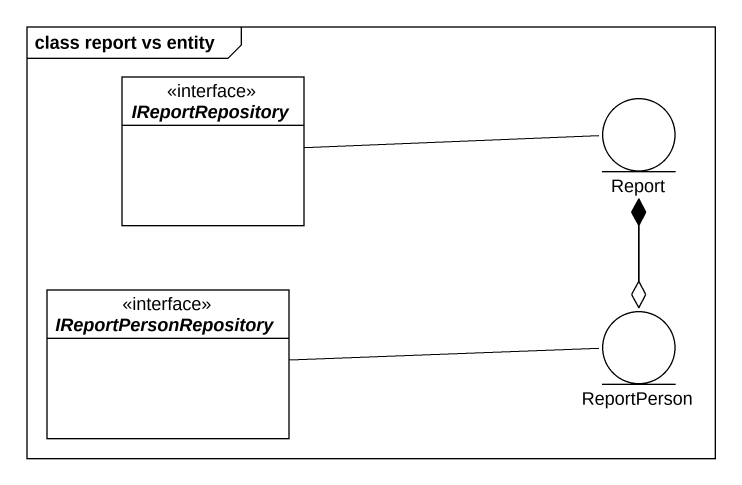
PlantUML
@startuml
mainframe class report vs entity
allowmixing
hide circle
hide empty members
interface IReportRepository
entity Report
interface IReportPersonRepository
entity ReportPerson
IReportRepository -right- Report
Report --o ReportPerson
IReportPersonRepository -right- ReportPerson
ReportPerson -up-* Report
@enduml
